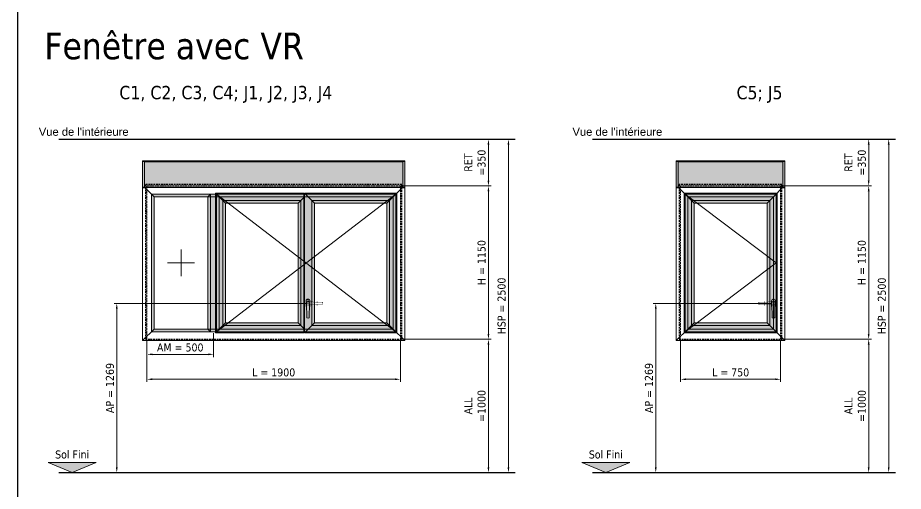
# Model space of a CAD drawing. Header units: millimetres. Extents: x -20000 to 230000, y -17405 to 24510.
# Drawn here: x 500 to 7137, y 16660 to 20211 of the extents above; entities that cross this region are included whole.
import ezdxf
from ezdxf.enums import TextEntityAlignment as Align

# ---------------------------------------------------------------- set-up
doc = ezdxf.new("R2010")
doc.units = ezdxf.units.MM
doc.header["$PDMODE"] = 35
doc.header["$PDSIZE"] = 0.5
for name, pattern in [('ACAD_ISO07W100', [3, 0, -3]), ('AXES', [50.8, 31.75, -6.35, 6.35, -6.35]), ('CACHE', [9.525, 6.35, -3.175]), ('POINTILLE', [6.35, 0, -6.35])]:
    doc.linetypes.add(name, pattern=pattern)
doc.layers.get('0').update_dxf_attribs({"lineweight": 13})
doc.layers.get('Defpoints').update_dxf_attribs({"true_color": 0xc2a584})
doc.layers.add('0 - Invisible', color=43, linetype='Continuous', lineweight=0, plot=False)
doc.layers.add('Non visible', color=163, linetype='Continuous', lineweight=25, plot=False)
for name, color, linetype, lineweight in [('1 - Axe', 1, 'AXES', 0), ('1 - BETON', 251, 'Continuous', 25), ('1 - Cotation', 32, 'Continuous', 13), ('1 - Isolant', 132, 'Continuous', 13), ('1 - PVC', 7, 'Continuous', 13), ('1 - Texte', 7, 'Continuous', 13), ('Repère coupe et élévation', 145, 'Continuous', 13), ('Texte', 7, 'Continuous', 13)]:
    doc.layers.add(name, color=color, linetype=linetype, lineweight=lineweight)
doc.layers.add('1 - Cache', color=7, linetype='Continuous', lineweight=0, true_color=0xffffff)
doc.styles.get("Standard").update_dxf_attribs({"font": 'ARIALUNI.TTF'})
doc.styles.add('Texte Poralu', font='tahomabd.ttf')
doc.dimstyles.new('100 - 5000', dxfattribs={"dimtxt": 60, "dimasz": 40, "dimexe": 20, "dimexo": 10, "dimgap": 20, "dimtad": 1, "dimdec": 1, "dimtxsty": 'Texte Poralu', "dimcen": 40, "dimazin": 0, "dimtfac": 1, "dimtdec": 1, "dimtmove": 0, "dimatfit": 3, "dimfxl": 1, "dimarcsym": 0})

# ---------------------------------------------------------------- blocks, each defined once
blk = doc.blocks.new('*D1681')
at = {"layer": '1 - Cotation', "color": 0, "lineweight": -2, "transparency": 16777216}
for p, q in [((3660, 2500), (3650, 2500)), ((3670, 2460), (3670, 40)), ((3660, 0), (3650, 0))]:
    blk.add_line(p, q, dxfattribs=at)
at = {"layer": '1 - Cotation', "color": 0, "transparency": 16777216}
for points in [[(3663.3, 2460), (3676.7, 2460), (3670, 2500)], [(3663.3, 40), (3676.7, 40), (3670, 0)]]:
    blk.add_solid(points, dxfattribs=at)
at = {"layer": 'Defpoints', "color": 0, "transparency": 16777216}
for p in [(3670, 2500), (3670, 0), (3670, 0)]:
    blk.add_point(p, dxfattribs=at)
at = {"layer": '1 - Cotation', "color": 0, "transparency": 16777216, "insert": (3618.8, 1250), "char_height": 60, "attachment_point": 5, "rotation": 90, "style": 'Texte Poralu'}
blk.add_mtext('HSP = 2500', dxfattribs=at)
blk = doc.blocks.new('*D1682')
at = {"layer": '1 - Cotation', "color": 0, "lineweight": -2, "transparency": 16777216}
for p, q in [((2870, 1000), (3540, 1000)), ((3520, 960), (3520, 40)), ((3510, 0), (3500, 0))]:
    blk.add_line(p, q, dxfattribs=at)
at = {"layer": '1 - Cotation', "color": 0, "transparency": 16777216}
for points in [[(3513.3, 960), (3526.7, 960), (3520, 1000)], [(3513.3, 40), (3526.7, 40), (3520, 0)]]:
    blk.add_solid(points, dxfattribs=at)
at = {"layer": 'Defpoints', "color": 0, "transparency": 16777216}
for p in [(2860, 1000), (3520, 0), (3520, 0)]:
    blk.add_point(p, dxfattribs=at)
at = {"layer": '1 - Cotation', "color": 0, "transparency": 16777216, "insert": (3418.8, 500), "char_height": 60, "attachment_point": 5, "rotation": 90, "style": 'Texte Poralu'}
blk.add_mtext('ALL\\P=1000', dxfattribs=at)
blk = doc.blocks.new('*D1683')
at = {"layer": '1 - Cotation', "color": 0, "lineweight": -2, "transparency": 16777216}
for p, q in [((2870, 2150), (3540, 2150)), ((3520, 1040), (3520, 2110)), ((2870, 1000), (3540, 1000))]:
    blk.add_line(p, q, dxfattribs=at)
at = {"layer": '1 - Cotation', "color": 0, "transparency": 16777216}
for points in [[(3513.3, 2110), (3526.7, 2110), (3520, 2150)], [(3513.3, 1040), (3526.7, 1040), (3520, 1000)]]:
    blk.add_solid(points, dxfattribs=at)
at = {"layer": 'Defpoints', "color": 0, "transparency": 16777216}
for p in [(2860, 2150), (3520, 2150), (2860, 1000)]:
    blk.add_point(p, dxfattribs=at)
at = {"layer": '1 - Cotation', "color": 0, "transparency": 16777216, "insert": (3468.8, 1575), "char_height": 60, "attachment_point": 5, "rotation": 90, "style": 'Texte Poralu'}
blk.add_mtext('H = 1150', dxfattribs=at)
blk = doc.blocks.new('*D1684')
at = {"layer": '1 - Cotation', "color": 0, "lineweight": -2, "transparency": 16777216}
for p, q in [((3510, 2500), (3500, 2500)), ((3520, 2460), (3520, 2190)), ((2880, 2150), (3540, 2150))]:
    blk.add_line(p, q, dxfattribs=at)
at = {"layer": '1 - Cotation', "color": 0, "transparency": 16777216}
for points in [[(3513.3, 2460), (3526.7, 2460), (3520, 2500)], [(3513.3, 2190), (3526.7, 2190), (3520, 2150)]]:
    blk.add_solid(points, dxfattribs=at)
at = {"layer": 'Defpoints', "color": 0, "transparency": 16777216}
for p in [(3520, 2500), (2870, 2150), (3520, 2150)]:
    blk.add_point(p, dxfattribs=at)
at = {"layer": '1 - Cotation', "color": 0, "transparency": 16777216, "insert": (3418.8, 2325), "char_height": 60, "attachment_point": 5, "rotation": 90, "style": 'Texte Poralu'}
blk.add_mtext('RET\\P=350', dxfattribs=at)
blk = doc.blocks.new('*U157')
blk.add_hatch(color=256).paths.add_polyline_path([(0, 0), (180, 75), (-180, 75)])
blk.add_lwpolyline([(0, 0), (180, 75), (-180, 75), (0, 0)])
at = {"layer": 'Texte', "insert": (0, 105), "char_height": 60, "attachment_point": 8, "style": 'Texte Poralu'}
blk.add_mtext('Sol Fini', dxfattribs=at)
blk = doc.blocks.new('*D1685')
at = {"layer": '1 - Cotation', "color": 0, "lineweight": -2, "transparency": 16777216}
for p, q in [((960, 990), (960, 680)), ((2860, 990), (2860, 680)), ((2820, 700), (1000, 700))]:
    blk.add_line(p, q, dxfattribs=at)
at = {"layer": '1 - Cotation', "color": 0, "transparency": 16777216}
for points in [[(1000, 706.7), (1000, 693.3), (960, 700)], [(2820, 706.7), (2820, 693.3), (2860, 700)]]:
    blk.add_solid(points, dxfattribs=at)
at = {"layer": 'Defpoints', "color": 0, "transparency": 16777216}
for p in [(960, 1000), (2860, 1000), (960, 700)]:
    blk.add_point(p, dxfattribs=at)
at = {"layer": '1 - Cotation', "color": 0, "transparency": 16777216, "insert": (1910, 751.2), "char_height": 60, "attachment_point": 5, "style": 'Texte Poralu'}
blk.add_mtext('L = 1900', dxfattribs=at)
blk = doc.blocks.new('Rep_châssis')
at = {"style": 'Texte Poralu'}
blk.add_attdef('REP_CHASSIS', text='', height=100, dxfattribs=at).set_placement((0, 0), align=Align.MIDDLE_CENTER)
blk = doc.blocks.new('*D1782')
at = {"layer": 'Defpoints', "color": 0, "transparency": 16777216}
for p in [(465.5, 0), (-34.5, -20), (-34.5, -170)]:
    blk.add_point(p, dxfattribs=at)
at = {"layer": 'Texte', "color": 0, "lineweight": -2, "transparency": 16777216}
for p, q in [((-34.5, -30), (-34.5, -190)), ((465.5, -10), (465.5, -190)), ((425.5, -170), (5.5, -170))]:
    blk.add_line(p, q, dxfattribs=at)
at = {"layer": 'Texte', "color": 0, "transparency": 16777216}
for points in [[(5.5, -163.3), (5.5, -176.7), (-34.5, -170)], [(425.5, -163.3), (425.5, -176.7), (465.5, -170)]]:
    blk.add_solid(points, dxfattribs=at)
at = {"layer": 'Texte', "color": 0, "transparency": 16777216, "insert": (215.5, -118.8), "char_height": 60, "attachment_point": 5, "style": 'Texte Poralu'}
blk.add_mtext('AM = 500', dxfattribs=at)
blk = doc.blocks.new('*U1777')
at = {"layer": '1 - Cache'}
blk.add_hatch(color=256, dxfattribs=at).paths.add_polyline_path([(-32.5, 1135), (-32.5, 1337), (1932.5, 1337), (1932.5, 1135), (1917.5, 1135), (1917.5, 1137), (-17.5, 1137), (-17.5, 1135)])
at = {"layer": '0 - Invisible'}
blk.add_lwpolyline([(-32.5, 1135), (-32.5, 1337), (1932.5, 1337), (1932.5, 1135), (1917.5, 1135), (1917.5, 1137), (-17.5, 1137), (-17.5, 1135), (-32.5, 1135)], dxfattribs=at)
at = {"layer": '0 - Invisible', "linetype": 'POINTILLE'}
blk.add_lwpolyline([(1900, 1150), (0, 1150), (0, 0), (1900, 0)], close=True, dxfattribs=at)
at = {"layer": '1 - PVC'}
for p, q in [((54.5, 1068), (-17.5, 1140)), ((1845.5, 1068), (1917.5, 1140)), ((54.5, 77), (-32.5, -10)), ((1845.5, 77), (1932.5, -10))]:
    blk.add_line(p, q, dxfattribs=at)
for points in [[(-32.5, 1333), (-32.5, 1337), (1932.5, 1337), (1932.5, 1333)], [(-17.5, 1331), (1917.5, 1331)], [(1917.5, 1137), (-17.5, 1137)]]:
    blk.add_lwpolyline(points, dxfattribs=at)
for points in [[(-32.5, 1333), (-17.5, 1333), (-17.5, 1135), (-32.5, 1135)], [(1932.5, 1333), (1917.5, 1333), (1917.5, 1135), (1932.5, 1135)], [(-32.5, -10), (1932.5, -10), (1932.5, 1140), (-32.5, 1140)], [(34.5, 57), (1865.5, 57), (1865.5, 1088), (34.5, 1088)], [(54.5, 77), (1845.5, 77), (1845.5, 1068), (54.5, 1068)]]:
    blk.add_lwpolyline(points, close=True, dxfattribs=at)
blk = doc.blocks.new('*U1783')
at = {"layer": '1 - Cache'}
h = blk.add_hatch(color=256, dxfattribs=at)
h.dxf.hatch_style = 1
h.paths.add_polyline_path([(-8, 1039), (652.2, 1039), (652.2, -8), (-8, -8)])
h.paths.add_polyline_path([(657.2, -8), (1350.5, -8), (1350.5, 1039), (657.2, 1039)])
h.paths.add_polyline_path([(732.2, 67), (1275.5, 67), (1275.5, 964), (732.2, 964)], flags=16)
h.paths.add_polyline_path([(67, 964), (610.3, 964), (610.3, 67), (67, 67)], flags=16)
h = blk.add_hatch(color=256, dxfattribs=at)
h.dxf.hatch_style = 1
h.paths.add_polyline_path([(652.2, 0), (657.2, 0), (657.2, 1031), (652.2, 1031)])
at = {"layer": '0 - Invisible', "linetype": 'POINTILLE'}
blk.add_lwpolyline([(0, 0), (1342.5, 0), (1342.5, 1031), (0, 1031)], close=True, dxfattribs=at)
at = {"layer": '1 - PVC'}
for p, q in [((-8, 1039), (67, 964)), ((610.3, 964), (657.2, 1011)), ((657.2, 1039), (732.2, 964)), ((1350.5, 1039), (1275.5, 964)), ((-8, -8), (67, 67)), ((610.3, 67), (657.2, 20)), ((657.2, -8), (732.2, 67)), ((1350.5, -8), (1275.5, 67))]:
    blk.add_line(p, q, dxfattribs=at)
for points in [[(-8, 1039), (652.2, 1039), (652.2, -8), (-8, -8)], [(652.2, 0), (657.2, 0), (657.2, 1031), (652.2, 1031)], [(657.2, -8), (1350.5, -8), (1350.5, 1039), (657.2, 1039)], [(47, 984), (630.3, 984), (630.3, 47), (47, 47)], [(67, 964), (610.3, 964), (610.3, 67), (67, 67)], [(712.2, 47), (1295.5, 47), (1295.5, 984), (712.2, 984)], [(732.2, 67), (1275.5, 67), (1275.5, 964), (732.2, 964)]]:
    blk.add_lwpolyline(points, close=True, dxfattribs=at)
blk = doc.blocks.new('*U1784')
at = {"layer": '0 - Invisible', "linetype": 'POINTILLE'}
blk.add_lwpolyline([(0, 0), (1342.5, 0), (1342.5, 1031), (0, 1031)], close=True, dxfattribs=at)
at = {"layer": '1 - Axe', "color": 5, "linetype": 'ByBlock'}
for p, q in [((0, 1031), (1342.5, 0)), ((1342.5, 1031), (0, 0))]:
    blk.add_line(p, q, dxfattribs=at)
blk = doc.blocks.new('*U156')
at = {"color": 253, "linetype": 'ACAD_ISO07W100', "lineweight": -2, "ltscale": 0.25}
for p, q in [((27.6, 11), (134.6, 9.6)), ((27.6, -11), (134.6, -9.6))]:
    blk.add_line(p, q, dxfattribs=at)
for centre, radius, start, end in [((134.6, 7.6), 2, 37.55191, 89.22925), ((124.7, 0), 14.4, 322.44809, 37.55191), ((134.6, -7.6), 2, 270.77075, 322.44809)]:
    blk.add_arc(centre, radius, start, end, dxfattribs=at)
blk.add_ellipse((27.6, 0), major_axis=(-16.5, 0), ratio=0.757576, start_param=4.199407, end_param=8.366964, dxfattribs=at)
at = {"layer": '0 - Invisible'}
blk.add_point((27.6, 0), dxfattribs=at)
at = {"layer": '1 - PVC'}
for p, q in [((13.6, 18.5), (13.6, -18.5)), ((16.6, 0), (18.1, -107)), ((27.6, 26.2), (27.6, 25)), ((27.6, 23.3), (27.6, 24.5)), ((38.6, 0), (37.2, -107)), ((41.6, -18.5), (41.6, 18.5))]:
    blk.add_line(p, q, dxfattribs=at)
blk.add_lwpolyline([(26.8, 26.2), (26, 24.7), (26.8, 23.3), (28.5, 23.3), (29.3, 24.7), (28.5, 26.2)], close=True, dxfattribs=at)
for centre, radius, start, end in [((27.6, 18.5), 14, 0, 180), ((27.6, -18.5), 14, 180, 220.60795), ((27.6, -18.5), 14, 319.39205, 0), ((20.1, -106.9), 2, 180.77075, 232.44809), ((27.6, -97.1), 14.4, 232.44809, 307.55191), ((35.2, -106.9), 2, 307.55191, 359.22925)]:
    blk.add_arc(centre, radius, start, end, dxfattribs=at)
blk.add_ellipse((27.6, 0), major_axis=(0, 16.5), ratio=0.757576, start_param=4.199407, end_param=8.366964, dxfattribs=at)
blk = doc.blocks.new('*D1787')
at = {"layer": '1 - Texte', "color": 0, "lineweight": -2, "transparency": 16777216}
for p, q in [((17.6, 220), (-1425.8, 220)), ((-1405.8, 180), (-1405.8, -1009)), ((-1415.8, -1049), (-1425.8, -1049))]:
    blk.add_line(p, q, dxfattribs=at)
at = {"layer": '1 - Texte', "color": 0, "transparency": 16777216}
for points in [[(-1412.4, 180), (-1399.1, 180), (-1405.8, 220)], [(-1412.4, -1009), (-1399.1, -1009), (-1405.8, -1049)]]:
    blk.add_solid(points, dxfattribs=at)
at = {"layer": 'Defpoints', "color": 0, "transparency": 16777216}
for p in [(27.6, 220), (-1405.8, -1049), (-1405.8, -1049)]:
    blk.add_point(p, dxfattribs=at)
at = {"layer": '1 - Texte', "color": 0, "transparency": 16777216, "insert": (-1457, -414.5), "char_height": 60, "attachment_point": 5, "rotation": 90, "style": 'Texte Poralu'}
blk.add_mtext('AP = 1269', dxfattribs=at)
blk = doc.blocks.new('*U1788')
at = {"layer": '1 - Cache'}
h = blk.add_hatch(color=256, dxfattribs=at)
h.paths.add_polyline_path([(20, 20), (422.5, 20), (422.5, 1011), (20, 1011)], flags=16)
h.paths.add_polyline_path([(0, 0), (442.5, 0), (442.5, 1031), (0, 1031)])
at = {"layer": '1 - PVC'}
for p, q in [((20, 1011), (0, 1031)), ((422.5, 1011), (442.5, 1031)), ((20, 20), (0, 0)), ((422.5, 20), (442.5, 0))]:
    blk.add_line(p, q, dxfattribs=at)
for points in [[(0, 0), (442.5, 0), (442.5, 1031), (0, 1031)], [(20, 20), (422.5, 20), (422.5, 1011), (20, 1011)]]:
    blk.add_lwpolyline(points, close=True, dxfattribs=at)
blk = doc.blocks.new('*U1789')
at = {"layer": '0 - Invisible', "linetype": 'POINTILLE'}
blk.add_lwpolyline([(0, 0), (442.5, 0), (442.5, 1031), (0, 1031)], close=True, dxfattribs=at)
at = {"layer": '1 - Axe', "color": 5, "linetype": 'ByBlock'}
for p, q in [((221.25, 615.5), (221.25, 415.5)), ((121.25, 515.5), (321.25, 515.5))]:
    blk.add_line(p, q, dxfattribs=at)
blk = doc.blocks.new('*D1792')
at = {"layer": '1 - Cotation', "color": 0, "lineweight": -2, "transparency": 16777216}
for p, q in [((2510, 2500), (2500, 2500)), ((2520, 2460), (2520, 40)), ((2510, 0), (2500, 0))]:
    blk.add_line(p, q, dxfattribs=at)
at = {"layer": '1 - Cotation', "color": 0, "transparency": 16777216}
for points in [[(2513.3, 2460), (2526.7, 2460), (2520, 2500)], [(2513.3, 40), (2526.7, 40), (2520, 0)]]:
    blk.add_solid(points, dxfattribs=at)
at = {"layer": 'Defpoints', "color": 0, "transparency": 16777216}
for p in [(2520, 2500), (2520, 0), (2520, 0)]:
    blk.add_point(p, dxfattribs=at)
at = {"layer": '1 - Cotation', "color": 0, "transparency": 16777216, "insert": (2468.8, 1250), "char_height": 60, "attachment_point": 5, "rotation": 90, "style": 'Texte Poralu'}
blk.add_mtext('HSP = 2500', dxfattribs=at)
blk = doc.blocks.new('*D1793')
at = {"layer": '1 - Cotation', "color": 0, "lineweight": -2, "transparency": 16777216}
for p, q in [((1720, 1000), (2390, 1000)), ((2370, 960), (2370, 40)), ((2360, 0), (2350, 0))]:
    blk.add_line(p, q, dxfattribs=at)
at = {"layer": '1 - Cotation', "color": 0, "transparency": 16777216}
for points in [[(2363.3, 960), (2376.7, 960), (2370, 1000)], [(2363.3, 40), (2376.7, 40), (2370, 0)]]:
    blk.add_solid(points, dxfattribs=at)
at = {"layer": 'Defpoints', "color": 0, "transparency": 16777216}
for p in [(1710, 1000), (2370, 0), (2370, 0)]:
    blk.add_point(p, dxfattribs=at)
at = {"layer": '1 - Cotation', "color": 0, "transparency": 16777216, "insert": (2268.8, 500), "char_height": 60, "attachment_point": 5, "rotation": 90, "style": 'Texte Poralu'}
blk.add_mtext('ALL\\P=1000', dxfattribs=at)
blk = doc.blocks.new('*D1794')
at = {"layer": '1 - Cotation', "color": 0, "lineweight": -2, "transparency": 16777216}
for p, q in [((1720, 2150), (2390, 2150)), ((2370, 1040), (2370, 2110)), ((1720, 1000), (2390, 1000))]:
    blk.add_line(p, q, dxfattribs=at)
at = {"layer": '1 - Cotation', "color": 0, "transparency": 16777216}
for points in [[(2363.3, 2110), (2376.7, 2110), (2370, 2150)], [(2363.3, 1040), (2376.7, 1040), (2370, 1000)]]:
    blk.add_solid(points, dxfattribs=at)
at = {"layer": 'Defpoints', "color": 0, "transparency": 16777216}
for p in [(1710, 2150), (2370, 2150), (1710, 1000)]:
    blk.add_point(p, dxfattribs=at)
at = {"layer": '1 - Cotation', "color": 0, "transparency": 16777216, "insert": (2318.8, 1575), "char_height": 60, "attachment_point": 5, "rotation": 90, "style": 'Texte Poralu'}
blk.add_mtext('H = 1150', dxfattribs=at)
blk = doc.blocks.new('*D1795')
at = {"layer": '1 - Cotation', "color": 0, "lineweight": -2, "transparency": 16777216}
for p, q in [((2360, 2500), (2350, 2500)), ((2370, 2460), (2370, 2190)), ((1730, 2150), (2390, 2150))]:
    blk.add_line(p, q, dxfattribs=at)
at = {"layer": '1 - Cotation', "color": 0, "transparency": 16777216}
for points in [[(2363.3, 2460), (2376.7, 2460), (2370, 2500)], [(2363.3, 2190), (2376.7, 2190), (2370, 2150)]]:
    blk.add_solid(points, dxfattribs=at)
at = {"layer": 'Defpoints', "color": 0, "transparency": 16777216}
for p in [(2370, 2500), (1720, 2150), (2370, 2150)]:
    blk.add_point(p, dxfattribs=at)
at = {"layer": '1 - Cotation', "color": 0, "transparency": 16777216, "insert": (2268.8, 2325), "char_height": 60, "attachment_point": 5, "rotation": 90, "style": 'Texte Poralu'}
blk.add_mtext('RET\\P=350', dxfattribs=at)
blk = doc.blocks.new('*D1796')
at = {"layer": '1 - Cotation', "color": 0, "lineweight": -2, "transparency": 16777216}
for p, q in [((960, 990), (960, 680)), ((1710, 990), (1710, 680)), ((1670, 700), (1000, 700))]:
    blk.add_line(p, q, dxfattribs=at)
at = {"layer": '1 - Cotation', "color": 0, "transparency": 16777216}
for points in [[(1000, 706.7), (1000, 693.3), (960, 700)], [(1670, 706.7), (1670, 693.3), (1710, 700)]]:
    blk.add_solid(points, dxfattribs=at)
at = {"layer": 'Defpoints', "color": 0, "transparency": 16777216}
for p in [(960, 1000), (1710, 1000), (960, 700)]:
    blk.add_point(p, dxfattribs=at)
at = {"layer": '1 - Cotation', "color": 0, "transparency": 16777216, "insert": (1335, 751.2), "char_height": 60, "attachment_point": 5, "style": 'Texte Poralu'}
blk.add_mtext('L = 750', dxfattribs=at)
blk = doc.blocks.new('*U1809')
at = {"layer": '1 - Cache'}
blk.add_hatch(color=256, dxfattribs=at).paths.add_polyline_path([(-32.5, 1135), (-32.5, 1337), (782.5, 1337), (782.5, 1135), (767.5, 1135), (767.5, 1137), (-17.5, 1137), (-17.5, 1135)])
at = {"layer": '0 - Invisible'}
blk.add_lwpolyline([(-32.5, 1135), (-32.5, 1337), (782.5, 1337), (782.5, 1135), (767.5, 1135), (767.5, 1137), (-17.5, 1137), (-17.5, 1135), (-32.5, 1135)], dxfattribs=at)
at = {"layer": '0 - Invisible', "linetype": 'POINTILLE'}
blk.add_lwpolyline([(750, 1150), (0, 1150), (0, 0), (750, 0)], close=True, dxfattribs=at)
at = {"layer": '1 - PVC'}
for p, q in [((54.5, 1068), (-17.5, 1140)), ((695.5, 1068), (767.5, 1140)), ((54.5, 77), (-32.5, -10)), ((695.5, 77), (782.5, -10))]:
    blk.add_line(p, q, dxfattribs=at)
for points in [[(-32.5, 1333), (-32.5, 1337), (782.5, 1337), (782.5, 1333)], [(-17.5, 1331), (767.5, 1331)], [(767.5, 1137), (-17.5, 1137)]]:
    blk.add_lwpolyline(points, dxfattribs=at)
for points in [[(-32.5, 1333), (-17.5, 1333), (-17.5, 1135), (-32.5, 1135)], [(782.5, 1333), (767.5, 1333), (767.5, 1135), (782.5, 1135)], [(-32.5, -10), (782.5, -10), (782.5, 1140), (-32.5, 1140)], [(34.5, 57), (715.5, 57), (715.5, 1088), (34.5, 1088)], [(54.5, 77), (695.5, 77), (695.5, 1068), (54.5, 1068)]]:
    blk.add_lwpolyline(points, close=True, dxfattribs=at)
blk = doc.blocks.new('*U1812')
at = {"layer": '1 - Cache'}
h = blk.add_hatch(color=256, dxfattribs=at)
h.paths.add_polyline_path([(-8, -8), (689, -8), (689, 1039), (-8, 1039)])
h.paths.add_polyline_path([(67, 67), (614, 67), (614, 964), (67, 964)], flags=16)
at = {"layer": '0 - Invisible', "linetype": 'POINTILLE'}
blk.add_lwpolyline([(0, 0), (681, 0), (681, 1031), (0, 1031)], close=True, dxfattribs=at)
at = {"layer": '1 - PVC'}
for p, q in [((-8, 1039), (67, 964)), ((689, 1039), (614, 964)), ((-8, -8), (67, 67)), ((689, -8), (614, 67))]:
    blk.add_line(p, q, dxfattribs=at)
for points in [[(-8, -8), (689, -8), (689, 1039), (-8, 1039)], [(47, 47), (634, 47), (634, 984), (47, 984)], [(67, 67), (614, 67), (614, 964), (67, 964)]]:
    blk.add_lwpolyline(points, close=True, dxfattribs=at)
blk = doc.blocks.new('*U1813')
at = {"layer": '0 - Invisible', "linetype": 'POINTILLE'}
blk.add_lwpolyline([(0, 0), (681, 0), (681, 1031), (0, 1031)], close=True, dxfattribs=at)
at = {"layer": '1 - Axe', "color": 5, "linetype": 'ByBlock'}
blk.add_lwpolyline([(0, 1031), (681, 515.5), (0, 0)], dxfattribs=at)
blk = doc.blocks.new('*D1816')
at = {"layer": '1 - Texte', "color": 0, "lineweight": -2, "transparency": 16777216}
for p, q in [((-37.6, 220), (-929.3, 220)), ((-909.3, 180), (-909.3, -1009)), ((-919.3, -1049), (-929.3, -1049))]:
    blk.add_line(p, q, dxfattribs=at)
at = {"layer": '1 - Texte', "color": 0, "transparency": 16777216}
for points in [[(-916, 180), (-902.6, 180), (-909.3, 220)], [(-916, -1009), (-902.6, -1009), (-909.3, -1049)]]:
    blk.add_solid(points, dxfattribs=at)
at = {"layer": 'Defpoints', "color": 0, "transparency": 16777216}
for p in [(-27.6, 220), (-909.3, -1049), (-909.3, -1049)]:
    blk.add_point(p, dxfattribs=at)
at = {"layer": '1 - Texte', "color": 0, "transparency": 16777216, "insert": (-960.5, -414.5), "char_height": 60, "attachment_point": 5, "rotation": 90, "style": 'Texte Poralu'}
blk.add_mtext('AP = 1269', dxfattribs=at)
blk = doc.blocks.new('*U1680')
at = {"layer": '1 - BETON'}
for p, q in [((300, 2500), (3720, 2500)), ((300, 0), (3720, 0))]:
    blk.add_line(p, q, dxfattribs=at)
at = {"layer": '1 - BETON', "linetype": 'ByBlock', "ltscale": 2}
blk.add_lwpolyline([(950, 1000), (2870, 1000), (2870, 2160), (950, 2160)], close=True, dxfattribs=at)
at = {"layer": '1 - Isolant', "linetype": 'ByBlock', "ltscale": 2}
blk.add_lwpolyline([(2860, 1000), (2860, 1000), (2860, 2150), (960, 2150), (960, 1000)], dxfattribs=at)
blk.add_blockref('*U157', (400, 0))
at = {"insert": (150, 2525), "char_height": 60, "attachment_point": 7}
blk.add_mtext("Vue de l'intérieure", dxfattribs=at)
at = {"layer": '1 - Cotation'}
for base, p1, p2, angle, text, picture, middle in [((3520, 2150), (3520, 2500), (2870, 2150), 90, 'RET\\P=<>', '*D1684', (3418.75, 2325)), ((3670, 0), (3670, 2500), (3670, 0), 90, 'HSP = <>', '*D1681', (3618.77, 1250)), ((3520, 2150), (2860, 1000), (2860, 2150), 270, 'H = <>', '*D1683', (3468.77, 1575)), ((3520, 0), (2860, 1000), (3520, 0), 90, 'ALL\\P=<>', '*D1682', (3418.77, 500))]:
    dim = blk.add_linear_dim(base=base, p1=p1, p2=p2, angle=angle, text=text, dimstyle='100 - 5000', dxfattribs=at)
    dim.commit()
    dim.dimension.update_dxf_attribs({"geometry": picture, "text_midpoint": middle})
dim = blk.add_linear_dim(base=(960, 700), p1=(2860, 1000), p2=(960, 1000), text='L = <>', dimstyle='100 - 5000', dxfattribs=at)
dim.commit()
dim.dimension.update_dxf_attribs({"geometry": '*D1685', "text_midpoint": (1910, 751.23)})
blk = doc.blocks.new('*U1780')
at = {"layer": '1 - Cache'}
blk.add_hatch(color=256, dxfattribs=at).paths.add_polyline_path([(488.5, 0), (442.5, 0), (442.5, 1031), (488.5, 1031)])
at = {"layer": '1 - PVC'}
for points in [[(442.5, 20), (422.5, 20), (422.5, 1011), (442.5, 1011)], [(488.5, 0), (442.5, 0), (442.5, 1031), (488.5, 1031)], [(488.5, 20), (508.5, 20), (508.5, 1011), (488.5, 1011)]]:
    blk.add_lwpolyline(points, close=True, dxfattribs=at)
at = {"layer": 'Texte'}
dim = blk.add_linear_dim(base=(-34.5, -170), p1=(465.5, 0), p2=(-34.5, -20), text='AM = <>', dimstyle='100 - 5000', dxfattribs=at)
dim.commit()
dim.dimension.update_dxf_attribs({"geometry": '*D1782', "text_midpoint": (215.5, -118.77)})
blk = doc.blocks.new('*U1786')
blk.add_blockref('*U156', (0, 220))
at = {"layer": '1 - Texte'}
dim = blk.add_linear_dim(base=(-1405.77, -1049), p1=(27.64, 220), p2=(-1405.77, -1049), angle=90, text='AP = <>', dimstyle='100 - 5000', dxfattribs=at)
dim.commit()
dim.dimension.update_dxf_attribs({"geometry": '*D1787', "text_midpoint": (-1456.99, -414.5)})
blk = doc.blocks.new('*U1791')
at = {"layer": '1 - BETON'}
for p, q in [((300, 2500), (2570, 2500)), ((300, 0), (2570, 0))]:
    blk.add_line(p, q, dxfattribs=at)
at = {"layer": '1 - BETON', "linetype": 'ByBlock', "ltscale": 2}
blk.add_lwpolyline([(950, 1000), (1720, 1000), (1720, 2160), (950, 2160)], close=True, dxfattribs=at)
at = {"layer": '1 - Isolant', "linetype": 'ByBlock', "ltscale": 2}
blk.add_lwpolyline([(1710, 1000), (1710, 1000), (1710, 2150), (960, 2150), (960, 1000)], dxfattribs=at)
blk.add_blockref('*U157', (400, 0))
at = {"insert": (150, 2525), "char_height": 60, "attachment_point": 7}
blk.add_mtext("Vue de l'intérieure", dxfattribs=at)
at = {"layer": '1 - Cotation'}
for base, p1, p2, angle, text, picture, middle in [((2370, 2150), (2370, 2500), (1720, 2150), 90, 'RET\\P=<>', '*D1795', (2268.75, 2325)), ((2520, 0), (2520, 2500), (2520, 0), 90, 'HSP = <>', '*D1792', (2468.77, 1250)), ((2370, 2150), (1710, 1000), (1710, 2150), 270, 'H = <>', '*D1794', (2318.77, 1575)), ((2370, 0), (1710, 1000), (2370, 0), 90, 'ALL\\P=<>', '*D1793', (2268.77, 500))]:
    dim = blk.add_linear_dim(base=base, p1=p1, p2=p2, angle=angle, text=text, dimstyle='100 - 5000', dxfattribs=at)
    dim.commit()
    dim.dimension.update_dxf_attribs({"geometry": picture, "text_midpoint": middle})
dim = blk.add_linear_dim(base=(960, 700), p1=(1710, 1000), p2=(960, 1000), text='L = <>', dimstyle='100 - 5000', dxfattribs=at)
dim.commit()
dim.dimension.update_dxf_attribs({"geometry": '*D1796', "text_midpoint": (1335, 751.23)})
blk = doc.blocks.new('*U1815')
at = {"xscale": -1}
blk.add_blockref('*U156', (0, 220), dxfattribs=at)
at = {"layer": '1 - Texte'}
dim = blk.add_linear_dim(base=(-909.3, -1049), p1=(-27.64, 220), p2=(-909.3, -1049), angle=90, text='AP = <>', dimstyle='100 - 5000', dxfattribs=at)
dim.commit()
dim.dimension.update_dxf_attribs({"geometry": '*D1816', "text_midpoint": (-960.53, -414.5)})

msp = doc.modelspace()

# ---------------------------------------------------------------- linework, layer by layer
at = {"layer": 'Non visible'}
msp.add_lwpolyline([(500, 24500), (20750, 24500), (20750, 11550), (11000, 11550), (11000, 10500), (500, 10500)], close=True, dxfattribs=at)

# ---------------------------------------------------------------- block references
at = {"linetype": 'CACHE'}
for name, p in [('*U1680', (508.13, 16800)), ('*U1791', (4508.13, 16800))]:
    msp.add_blockref(name, p, dxfattribs=at)
for name, p in [('*U1777', (1468.13, 17800)), ('*U1809', (5468.13, 17800)), ('*U1780', (1502.63, 17857)), ('*U1788', (1502.63, 17857)), ('*U1789', (1502.63, 17857)), ('*U1783', (1991.13, 17857)), ('*U1784', (1991.13, 17857)), ('*U1812', (5502.63, 17857)), ('*U1813', (5502.63, 17857)), ('*U1786', (2648.38, 17849)), ('*U1815', (6191.63, 17849))]:
    msp.add_blockref(name, p)
at = {"layer": 'Repère coupe et élévation'}
for p, values in [((2060, 19650), {'REP_CHASSIS': 'C1, C2, C3, C4; J1, J2, J3, J4'}), ((6060, 19650), {'REP_CHASSIS': 'C5; J5'})]:
    msp.add_blockref('Rep_châssis', p, dxfattribs=at).add_auto_attribs(values)

# ---------------------------------------------------------------- texts
at = {"layer": 'Texte', "insert": (700, 20100), "char_height": 200, "attachment_point": 1, "style": 'Texte Poralu'}
msp.add_mtext_dynamic_manual_height_columns('Fenêtre avec VR', width=5059.0673, gutter_width=300, heights=[0], dxfattribs=at)

doc.saveas('drawing.dxf')
